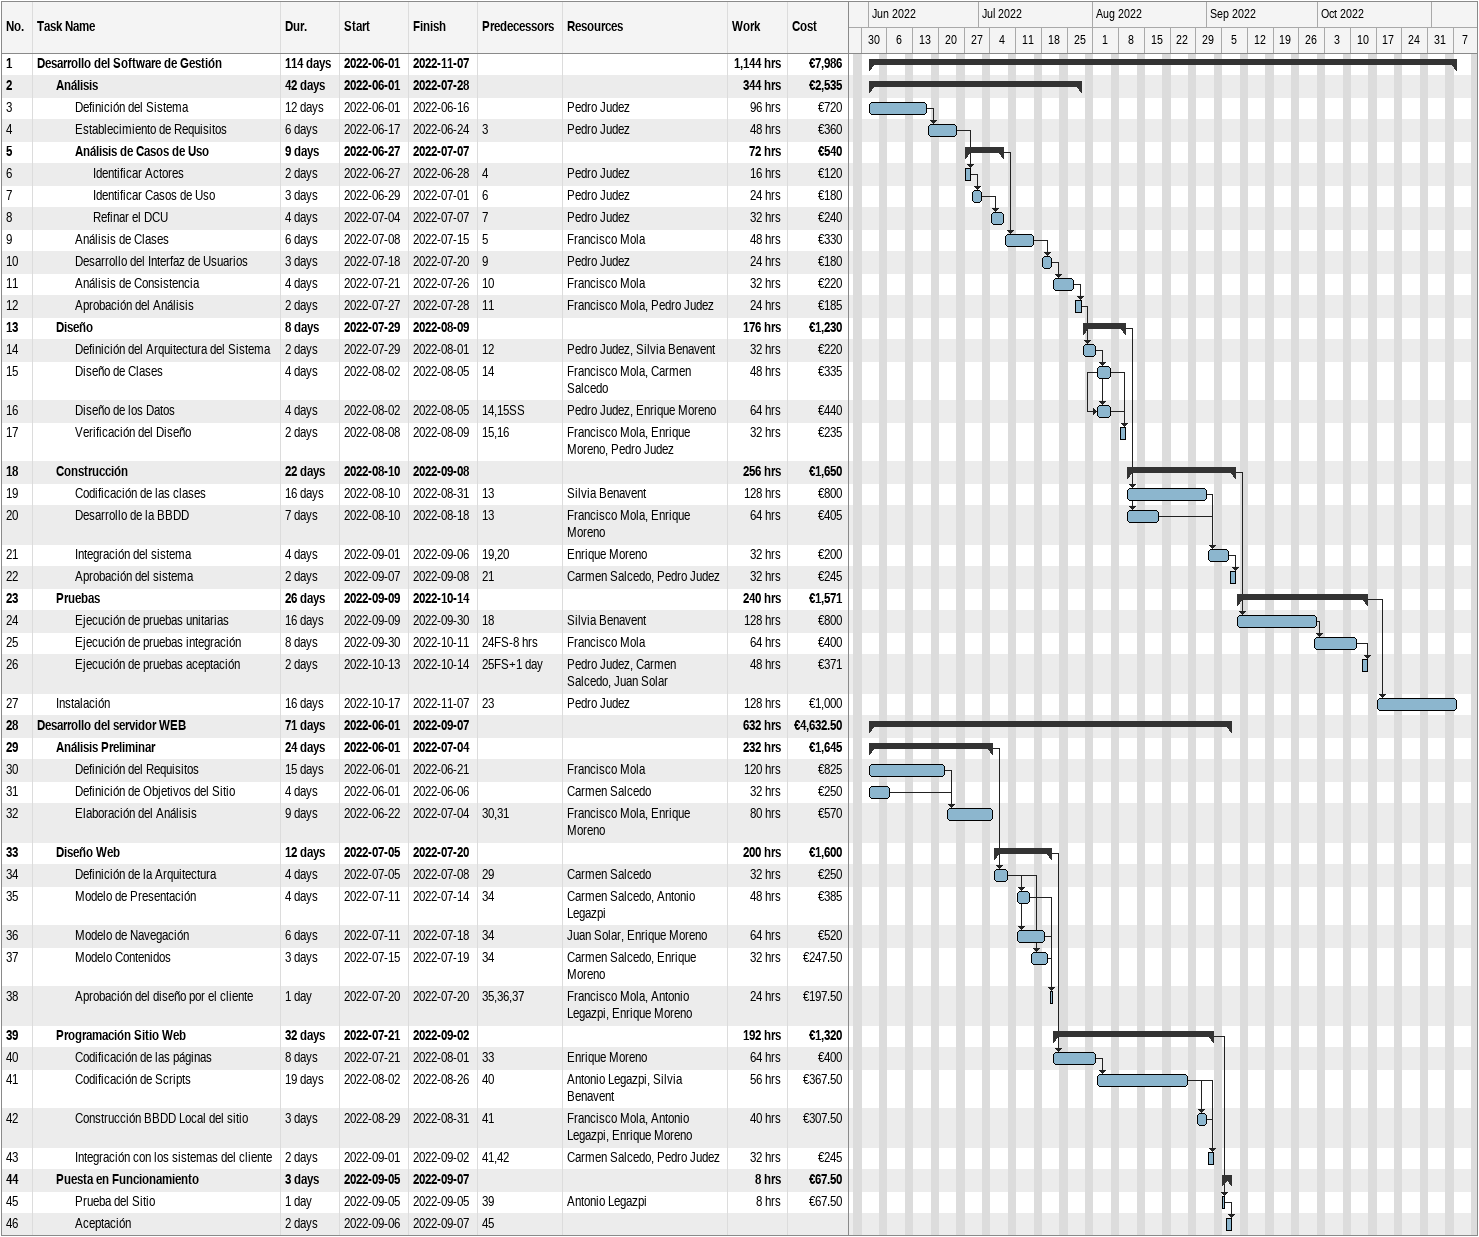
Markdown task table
| ID | Level | Task | Duration | Start | Finish | Predecessors | Resources | Work (h) | Cost (€) |
|---|---|---|---|---|---|---|---|---|---|
| 1 | 1 | **Desarrollo del Software de Gestión** | 114d | 2022-06-01 | 2022-11-07 |  |  | 1144 | 7986 |
| 2 | 2 | **Análisis** | 42d | 2022-06-01 | 2022-07-28 |  |  | 344 | 2535 |
| 3 | 3 | Definición del Sistema | 12d | 2022-06-01 | 2022-06-16 |  | Pedro Judez | 96 | 720 |
| 4 | 3 | Establecimiento de Requisitos | 6d | 2022-06-17 | 2022-06-24 | 3 | Pedro Judez | 48 | 360 |
| 5 | 3 | **Análisis de Casos de Uso** | 9d | 2022-06-27 | 2022-07-07 |  |  | 72 | 540 |
| 6 | 4 | Identificar Actores | 2d | 2022-06-27 | 2022-06-28 | 4 | Pedro Judez | 16 | 120 |
| 7 | 4 | Identificar Casos de Uso | 3d | 2022-06-29 | 2022-07-01 | 6 | Pedro Judez | 24 | 180 |
| 8 | 4 | Refinar el DCU | 4d | 2022-07-04 | 2022-07-07 | 7 | Pedro Judez | 32 | 240 |
| 9 | 3 | Análisis de Clases | 6d | 2022-07-08 | 2022-07-15 | 5 | Francisco Mola | 48 | 330 |
| 10 | 3 | Desarrollo del Interfaz de Usuarios | 3d | 2022-07-18 | 2022-07-20 | 9 | Pedro Judez | 24 | 180 |
| 11 | 3 | Análisis de Consistencia | 4d | 2022-07-21 | 2022-07-26 | 10 | Francisco Mola | 32 | 220 |
| 12 | 3 | Aprobación del Análisis | 2d | 2022-07-27 | 2022-07-28 | 11 | Francisco Mola, Pedro Judez | 24 | 185 |
| 13 | 2 | **Diseño** | 8d | 2022-07-29 | 2022-08-09 |  |  | 176 | 1230 |
| 14 | 3 | Definición del Arquitectura del Sistema | 2d | 2022-07-29 | 2022-08-01 | 12 | Pedro Judez, Silvia Benavent | 32 | 220 |
| 15 | 3 | Diseño de Clases | 4d | 2022-08-02 | 2022-08-05 | 14 | Francisco Mola, Carmen Salcedo | 48 | 335 |
| 16 | 3 | Diseño de los Datos | 4d | 2022-08-02 | 2022-08-05 | 14, 15SS | Pedro Judez, Enrique Moreno | 64 | 440 |
| 17 | 3 | Verificación del Diseño | 2d | 2022-08-08 | 2022-08-09 | 15, 16 | Francisco Mola, Enrique Moreno, Pedro Judez | 32 | 235 |
| 18 | 2 | **Construcción** | 22d | 2022-08-10 | 2022-09-08 |  |  | 256 | 1650 |
| 19 | 3 | Codificación de las clases | 16d | 2022-08-10 | 2022-08-31 | 13 | Silvia Benavent | 128 | 800 |
| 20 | 3 | Desarrollo de la BBDD | 7d | 2022-08-10 | 2022-08-18 | 13 | Francisco Mola, Enrique Moreno | 64 | 405 |
| 21 | 3 | Integración del sistema | 4d | 2022-09-01 | 2022-09-06 | 19, 20 | Enrique Moreno | 32 | 200 |
| 22 | 3 | Aprobación del sistema | 2d | 2022-09-07 | 2022-09-08 | 21 | Carmen Salcedo, Pedro Judez | 32 | 245 |
| 23 | 2 | **Pruebas** | 26d | 2022-09-09 | 2022-10-14 |  |  | 240 | 1571 |
| 24 | 3 | Ejecución de pruebas unitarias | 16d | 2022-09-09 | 2022-09-30 | 18 | Silvia Benavent | 128 | 800 |
| 25 | 3 | Ejecución de pruebas integración | 8d | 2022-09-30 | 2022-10-11 | 24FS-8h | Francisco Mola | 64 | 400 |
| 26 | 3 | Ejecución de pruebas aceptación | 2d | 2022-10-13 | 2022-10-14 | 25FS+1d | Pedro Judez, Carmen Salcedo, Juan Solar | 48 | 371 |
| 27 | 2 | Instalación | 16d | 2022-10-17 | 2022-11-07 | 23 | Pedro Judez | 128 | 1000 |
| 28 | 1 | **Desarrollo del servidor WEB** | 71d | 2022-06-01 | 2022-09-07 |  |  | 632 | 4632.50 |
| 29 | 2 | **Análisis Preliminar** | 24d | 2022-06-01 | 2022-07-04 |  |  | 232 | 1645 |
| 30 | 3 | Definición del Requisitos | 15d | 2022-06-01 | 2022-06-21 |  | Francisco Mola | 120 | 825 |
| 31 | 3 | Definición de Objetivos del Sitio | 4d | 2022-06-01 | 2022-06-06 |  | Carmen Salcedo | 32 | 250 |
| 32 | 3 | Elaboración del Análisis | 9d | 2022-06-22 | 2022-07-04 | 30, 31 | Francisco Mola, Enrique Moreno | 80 | 570 |
| 33 | 2 | **Diseño Web** | 12d | 2022-07-05 | 2022-07-20 |  |  | 200 | 1600 |
| 34 | 3 | Definición de la Arquitectura | 4d | 2022-07-05 | 2022-07-08 | 29 | Carmen Salcedo | 32 | 250 |
| 35 | 3 | Modelo de Presentación | 4d | 2022-07-11 | 2022-07-14 | 34 | Carmen Salcedo, Antonio Legazpi | 48 | 385 |
| 36 | 3 | Modelo de Navegación | 6d | 2022-07-11 | 2022-07-18 | 34 | Juan Solar, Enrique Moreno | 64 | 520 |
| 37 | 3 | Modelo Contenidos | 3d | 2022-07-15 | 2022-07-19 | 34 | Carmen Salcedo, Enrique Moreno | 32 | 247.50 |
| 38 | 3 | Aprobación del diseño por el cliente | 1d | 2022-07-20 | 2022-07-20 | 35, 36, 37 | Francisco Mola, Antonio Legazpi, Enrique Moreno | 24 | 197.50 |
| 39 | 2 | **Programación Sitio Web** | 32d | 2022-07-21 | 2022-09-02 |  |  | 192 | 1320 |
| 40 | 3 | Codificación de las páginas | 8d | 2022-07-21 | 2022-08-01 | 33 | Enrique Moreno | 64 | 400 |
| 41 | 3 | Codificación de Scripts | 19d | 2022-08-02 | 2022-08-26 | 40 | Antonio Legazpi, Silvia Benavent | 56 | 367.50 |
| 42 | 3 | Construcción BBDD Local del sitio | 3d | 2022-08-29 | 2022-08-31 | 41 | Francisco Mola, Antonio Legazpi, Enrique Moreno | 40 | 307.50 |
| 43 | 3 | Integración con los sistemas del cliente | 2d | 2022-09-01 | 2022-09-02 | 41, 42 | Carmen Salcedo, Pedro Judez | 32 | 245 |
| 44 | 2 | **Puesta en Funcionamiento** | 3d | 2022-09-05 | 2022-09-07 |  |  | 8 | 67.50 |
| 45 | 3 | Prueba del Sitio | 1d | 2022-09-05 | 2022-09-05 | 39 | Antonio Legazpi | 8 | 67.50 |
| 46 | 3 | Aceptación | 2d | 2022-09-06 | 2022-09-07 | 45 |  |  |  |
